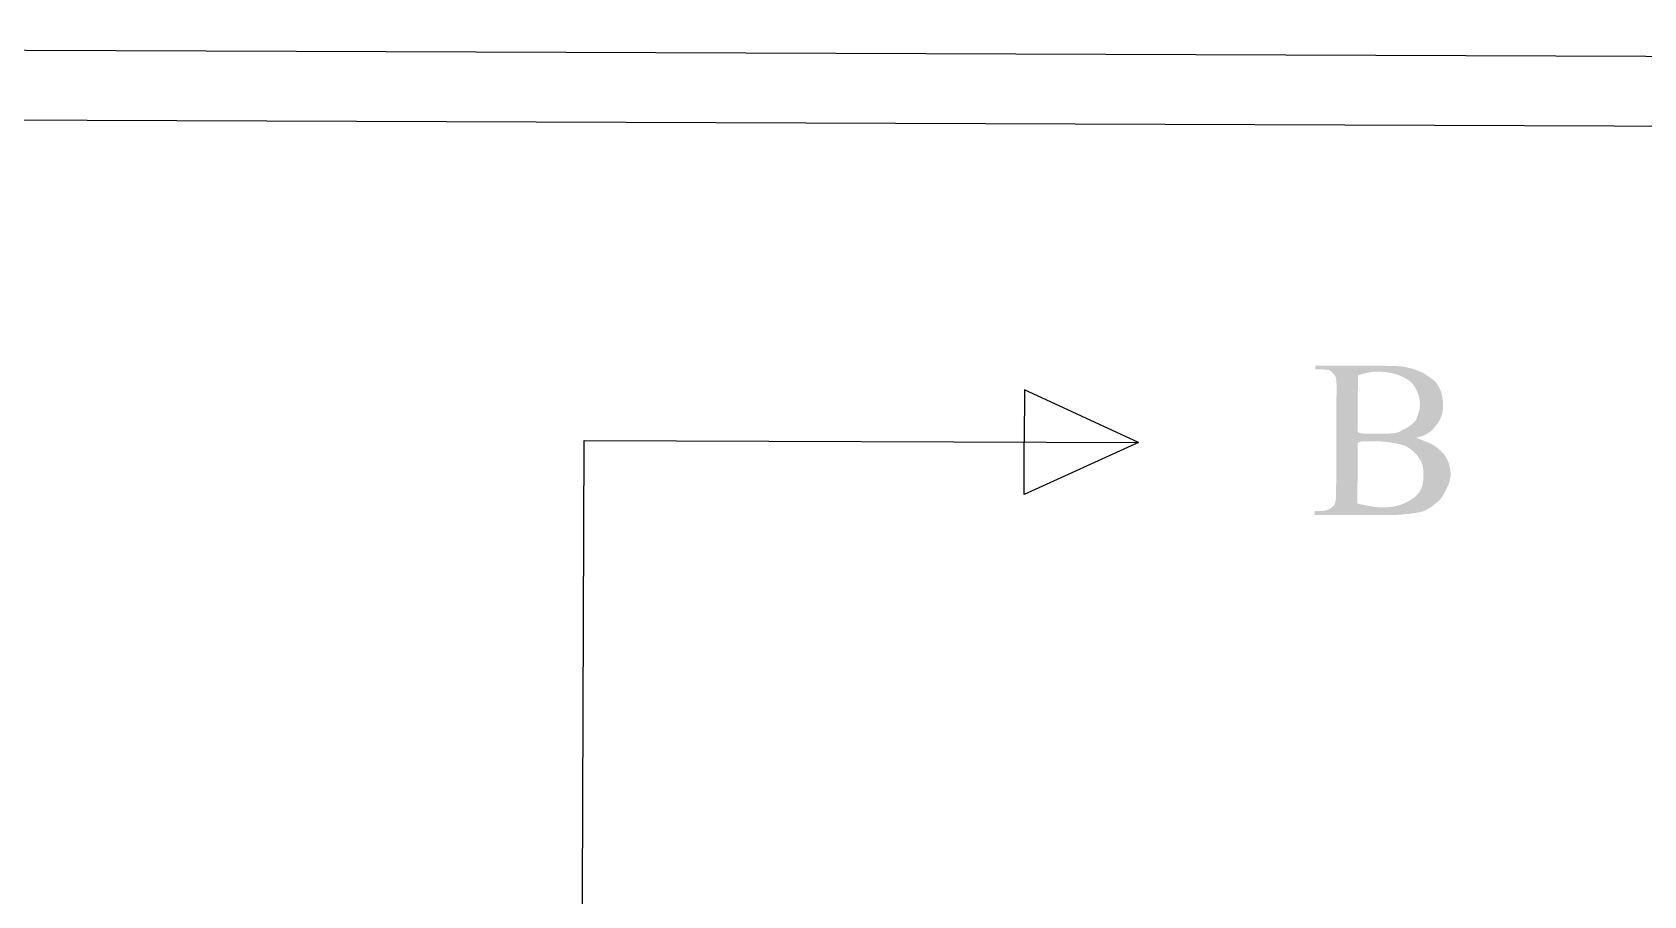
# Model space of a CAD drawing. Header units: millimetres. Extents: x -125 to 146, y -26 to 163.
# Drawn here: x -15.68 to 19.56, y 143.74 to 162.62 of the extents above; entities that cross this region are included whole.
import ezdxf
from ezdxf.xclip import XClip

# ---------------------------------------------------------------- set-up
doc = ezdxf.new("R2010")
doc.units = ezdxf.units.MM
doc.header["$MEASUREMENT"] = 0
doc.header["$XCLIPFRAME"] = 0
doc.layers.get('0').update_dxf_attribs({"color": 255, "linetype": 'CONTINUOUS'})

# ---------------------------------------------------------------- blocks, each defined once
blk = doc.blocks.new('MF3276_2')
at = {"color": 7, "linetype": 'Continuous', "lineweight": 25, "true_color": 0x000007}
blk.add_lwpolyline([(11.099, 269.319), (11.099, -7.784), (199.197, -7.784), (199.197, 269.319)], close=True, dxfattribs=at)

msp = doc.modelspace()

# ---------------------------------------------------------------- hatches: boundary and pattern name
at = {"true_color": 0x000007}
h = msp.add_hatch(color=7, dxfattribs=at)
h.paths.add_polyline_path([(14.579, 153.757), (14.605, 153.747), (14.631, 153.737), (14.656, 153.727), (14.681, 153.717), (14.705, 153.708), (14.729, 153.699), (14.753, 153.69), (14.776, 153.681), (14.799, 153.672), (14.821, 153.663), (14.843, 153.654), (14.864, 153.645), (14.885, 153.636), (14.906, 153.626), (14.926, 153.616), (14.945, 153.605), (14.964, 153.594), (14.983, 153.583), (15.001, 153.571), (15.019, 153.559), (15.036, 153.545), (15.053, 153.531), (15.07, 153.517), (15.086, 153.501), (15.107, 153.485), (15.126, 153.468), (15.145, 153.45), (15.163, 153.431), (15.18, 153.411), (15.197, 153.391), (15.212, 153.37), (15.226, 153.349), (15.24, 153.326), (15.253, 153.304), (15.265, 153.281), (15.275, 153.257), (15.286, 153.233), (15.295, 153.208), (15.303, 153.183), (15.31, 153.158), (15.317, 153.132), (15.323, 153.106), (15.327, 153.08), (15.331, 153.054), (15.334, 153.027), (15.336, 153.001), (15.338, 152.974), (15.338, 152.947), (15.337, 152.926), (15.336, 152.906), (15.334, 152.886), (15.331, 152.866), (15.327, 152.846), (15.323, 152.827), (15.318, 152.808), (15.312, 152.789), (15.306, 152.77), (15.299, 152.752), (15.292, 152.733), (15.284, 152.715), (15.276, 152.696), (15.267, 152.678), (15.258, 152.659), (15.249, 152.64), (15.239, 152.622), (15.229, 152.602), (15.219, 152.583), (15.209, 152.564), (15.199, 152.544), (15.188, 152.524), (15.177, 152.503), (15.167, 152.482), (15.156, 152.467), (15.144, 152.451), (15.131, 152.435), (15.118, 152.419), (15.103, 152.404), (15.088, 152.388), (15.073, 152.373), (15.057, 152.357), (15.04, 152.342), (15.022, 152.327), (15.005, 152.312), (14.986, 152.298), (14.967, 152.283), (14.948, 152.269), (14.929, 152.255), (14.909, 152.242), (14.889, 152.229), (14.868, 152.216), (14.847, 152.203), (14.827, 152.191), (14.806, 152.179), (14.785, 152.167), (14.763, 152.156), (14.742, 152.145), (14.72, 152.14), (14.697, 152.135), (14.673, 152.13), (14.647, 152.125), (14.62, 152.12), (14.592, 152.115), (14.563, 152.11), (14.532, 152.105), (14.5, 152.101), (14.467, 152.096), (14.433, 152.092), (14.398, 152.088), (14.362, 152.085), (14.324, 152.081), (14.286, 152.078), (14.246, 152.075), (14.206, 152.072), (14.164, 152.07), (14.122, 152.068), (14.078, 152.066), (14.034, 152.065), (13.989, 152.064), (13.942, 152.064), (13.895, 152.064), (12.369, 152.069), (12.369, 152.154), (12.496, 152.154), (12.512, 152.154), (12.527, 152.154), (12.542, 152.155), (12.556, 152.157), (12.57, 152.159), (12.584, 152.161), (12.597, 152.164), (12.61, 152.167), (12.623, 152.171), (12.636, 152.175), (12.648, 152.18), (12.66, 152.185), (12.672, 152.19), (12.684, 152.196), (12.695, 152.202), (12.706, 152.209), (12.717, 152.216), (12.728, 152.224), (12.739, 152.232), (12.75, 152.241), (12.761, 152.25), (12.771, 152.259), (12.782, 152.269), (12.793, 152.279), (12.798, 152.29), (12.803, 152.301), (12.807, 152.311), (12.811, 152.322), (12.814, 152.333), (12.817, 152.345), (12.82, 152.357), (12.823, 152.369), (12.825, 152.381), (12.827, 152.394), (12.829, 152.408), (12.83, 152.422), (12.832, 152.437), (12.833, 152.453), (12.834, 152.469), (12.834, 152.486), (12.835, 152.504), (12.835, 152.523), (12.836, 152.543), (12.836, 152.564), (12.836, 152.587), (12.836, 152.61), (12.836, 152.634), (12.836, 152.66), (12.844, 154.782), (12.844, 154.808), (12.844, 154.833), (12.844, 154.858), (12.844, 154.881), (12.844, 154.904), (12.844, 154.925), (12.843, 154.946), (12.842, 154.966), (12.841, 154.985), (12.839, 155.003), (12.837, 155.02), (12.835, 155.036), (12.832, 155.052), (12.829, 155.066), (12.825, 155.08), (12.82, 155.093), (12.815, 155.105), (12.81, 155.116), (12.804, 155.126), (12.797, 155.135), (12.789, 155.144), (12.78, 155.151), (12.771, 155.158), (12.761, 155.164), (12.756, 155.174), (12.75, 155.183), (12.743, 155.192), (12.736, 155.199), (12.729, 155.206), (12.722, 155.213), (12.713, 155.218), (12.705, 155.223), (12.696, 155.228), (12.686, 155.232), (12.676, 155.235), (12.666, 155.238), (12.655, 155.24), (12.644, 155.243), (12.632, 155.244), (12.62, 155.246), (12.608, 155.247), (12.595, 155.248), (12.581, 155.248), (12.567, 155.249), (12.553, 155.249), (12.538, 155.249), (12.523, 155.249), (12.507, 155.249), (12.38, 155.25), (12.381, 155.334), (13.78, 155.329), (13.817, 155.329), (13.853, 155.329), (13.887, 155.329), (13.921, 155.328), (13.954, 155.328), (13.987, 155.328), (14.018, 155.327), (14.048, 155.327), (14.078, 155.326), (14.107, 155.325), (14.134, 155.324), (14.161, 155.322), (14.187, 155.321), (14.212, 155.319), (14.237, 155.317), (14.26, 155.315), (14.283, 155.312), (14.304, 155.309), (14.325, 155.306), (14.345, 155.303), (14.364, 155.299), (14.382, 155.294), (14.399, 155.29), (14.415, 155.284), (14.446, 155.279), (14.477, 155.272), (14.507, 155.264), (14.535, 155.256), (14.564, 155.247), (14.591, 155.237), (14.618, 155.227), (14.644, 155.216), (14.669, 155.205), (14.694, 155.193), (14.719, 155.18), (14.743, 155.167), (14.766, 155.153), (14.789, 155.139), (14.812, 155.125), (14.835, 155.11), (14.857, 155.095), (14.879, 155.08), (14.9, 155.065), (14.922, 155.049), (14.943, 155.034), (14.964, 155.018), (14.986, 155.002), (15.007, 154.986), (15.022, 154.965), (15.037, 154.943), (15.05, 154.922), (15.063, 154.901), (15.075, 154.88), (15.086, 154.858), (15.097, 154.837), (15.106, 154.816), (15.115, 154.794), (15.124, 154.773), (15.131, 154.751), (15.138, 154.73), (15.144, 154.709), (15.15, 154.687), (15.155, 154.666), (15.159, 154.645), (15.163, 154.623), (15.166, 154.602), (15.169, 154.581), (15.171, 154.56), (15.172, 154.538), (15.173, 154.517), (15.174, 154.496), (15.174, 154.475), (15.174, 154.453), (15.173, 154.432), (15.172, 154.411), (15.17, 154.39), (15.168, 154.369), (15.165, 154.348), (15.162, 154.328), (15.158, 154.307), (15.153, 154.286), (15.148, 154.266), (15.143, 154.246), (15.136, 154.226), (15.129, 154.206), (15.121, 154.187), (15.113, 154.168), (15.104, 154.149), (15.094, 154.13), (15.084, 154.112), (15.072, 154.094), (15.06, 154.076), (15.047, 154.059), (15.033, 154.042), (15.019, 154.026), (15.003, 154.01), (14.992, 153.994), (14.981, 153.979), (14.969, 153.964), (14.957, 153.95), (14.944, 153.936), (14.931, 153.923), (14.917, 153.91), (14.902, 153.897), (14.887, 153.885), (14.872, 153.873), (14.855, 153.862), (14.838, 153.851), (14.821, 153.841), (14.803, 153.831), (14.784, 153.822), (14.764, 153.813), (14.744, 153.804), (14.723, 153.796), (14.701, 153.789), (14.678, 153.781), (14.654, 153.775), (14.63, 153.768), (14.605, 153.763)])
h.paths.add_polyline_path([(13.307, 153.889), (13.312, 153.884), (13.318, 153.879), (13.324, 153.875), (13.331, 153.871), (13.338, 153.867), (13.346, 153.864), (13.353, 153.861), (13.361, 153.859), (13.37, 153.857), (13.378, 153.855), (13.387, 153.853), (13.396, 153.851), (13.406, 153.85), (13.415, 153.849), (13.425, 153.848), (13.435, 153.848), (13.445, 153.847), (13.455, 153.847), (13.466, 153.846), (13.476, 153.846), (13.487, 153.846), (13.497, 153.846), (13.508, 153.846), (13.518, 153.846), (13.529, 153.846), (13.539, 153.846), (13.55, 153.846), (13.561, 153.846), (13.571, 153.846), (13.582, 153.846), (13.593, 153.845), (13.604, 153.845), (13.614, 153.845), (13.625, 153.845), (13.636, 153.845), (13.646, 153.845), (13.657, 153.845), (13.668, 153.845), (13.679, 153.845), (13.689, 153.845), (13.7, 153.845), (13.711, 153.845), (13.722, 153.845), (13.732, 153.845), (13.743, 153.845), (13.754, 153.845), (13.764, 153.845), (13.775, 153.845), (13.801, 153.845), (13.828, 153.845), (13.854, 153.845), (13.88, 153.845), (13.906, 153.845), (13.932, 153.846), (13.957, 153.846), (13.982, 153.847), (14.006, 153.848), (14.03, 153.85), (14.054, 153.852), (14.076, 153.854), (14.099, 153.857), (14.12, 153.86), (14.141, 153.864), (14.161, 153.868), (14.18, 153.873), (14.198, 153.879), (14.215, 153.885), (14.231, 153.892), (14.246, 153.9), (14.259, 153.908), (14.272, 153.917), (14.283, 153.928), (14.299, 153.933), (14.314, 153.939), (14.329, 153.945), (14.343, 153.952), (14.357, 153.959), (14.371, 153.966), (14.385, 153.974), (14.398, 153.982), (14.411, 153.99), (14.423, 153.999), (14.435, 154.008), (14.448, 154.017), (14.459, 154.026), (14.471, 154.036), (14.482, 154.046), (14.494, 154.055), (14.505, 154.065), (14.516, 154.076), (14.527, 154.086), (14.538, 154.096), (14.548, 154.107), (14.559, 154.117), (14.57, 154.128), (14.58, 154.138), (14.586, 154.154), (14.591, 154.169), (14.596, 154.184), (14.601, 154.198), (14.607, 154.213), (14.612, 154.227), (14.617, 154.24), (14.621, 154.254), (14.626, 154.267), (14.631, 154.281), (14.635, 154.294), (14.639, 154.307), (14.643, 154.321), (14.647, 154.334), (14.65, 154.347), (14.653, 154.361), (14.656, 154.374), (14.659, 154.388), (14.661, 154.402), (14.663, 154.416), (14.664, 154.431), (14.665, 154.446), (14.666, 154.461), (14.666, 154.477), (14.666, 154.503), (14.665, 154.529), (14.663, 154.555), (14.66, 154.58), (14.656, 154.605), (14.652, 154.629), (14.646, 154.653), (14.64, 154.676), (14.633, 154.699), (14.626, 154.721), (14.618, 154.743), (14.609, 154.765), (14.6, 154.786), (14.589, 154.806), (14.579, 154.827), (14.567, 154.846), (14.555, 154.866), (14.543, 154.884), (14.53, 154.903), (14.516, 154.921), (14.502, 154.938), (14.487, 154.955), (14.472, 154.972), (14.456, 154.988), (14.435, 155.004), (14.412, 155.019), (14.389, 155.034), (14.365, 155.048), (14.34, 155.062), (14.314, 155.075), (14.288, 155.088), (14.261, 155.1), (14.233, 155.112), (14.204, 155.123), (14.175, 155.133), (14.145, 155.143), (14.114, 155.152), (14.083, 155.16), (14.051, 155.168), (14.018, 155.175), (13.985, 155.181), (13.951, 155.186), (13.917, 155.191), (13.882, 155.195), (13.847, 155.198), (13.811, 155.2), (13.774, 155.202), (13.738, 155.202), (13.721, 155.202), (13.704, 155.202), (13.687, 155.201), (13.67, 155.199), (13.652, 155.197), (13.634, 155.195), (13.616, 155.193), (13.598, 155.19), (13.579, 155.187), (13.561, 155.184), (13.542, 155.18), (13.523, 155.177), (13.505, 155.173), (13.486, 155.168), (13.468, 155.164), (13.449, 155.159), (13.431, 155.155), (13.413, 155.15), (13.395, 155.145), (13.378, 155.14), (13.361, 155.135), (13.344, 155.13), (13.327, 155.124), (13.311, 155.119)])
h.paths.add_polyline_path([(13.301, 152.32), (13.322, 152.315), (13.344, 152.309), (13.366, 152.304), (13.389, 152.299), (13.412, 152.293), (13.435, 152.288), (13.458, 152.283), (13.482, 152.278), (13.505, 152.274), (13.529, 152.269), (13.553, 152.265), (13.577, 152.261), (13.601, 152.257), (13.625, 152.253), (13.649, 152.25), (13.673, 152.246), (13.696, 152.244), (13.72, 152.241), (13.743, 152.239), (13.766, 152.237), (13.788, 152.235), (13.81, 152.234), (13.832, 152.233), (13.854, 152.233), (13.89, 152.233), (13.926, 152.235), (13.961, 152.237), (13.995, 152.24), (14.028, 152.243), (14.061, 152.248), (14.092, 152.253), (14.123, 152.259), (14.154, 152.266), (14.183, 152.273), (14.212, 152.281), (14.24, 152.29), (14.268, 152.299), (14.294, 152.31), (14.321, 152.32), (14.346, 152.332), (14.371, 152.344), (14.396, 152.356), (14.42, 152.369), (14.443, 152.383), (14.466, 152.397), (14.488, 152.412), (14.51, 152.427), (14.532, 152.442), (14.552, 152.458), (14.571, 152.475), (14.59, 152.492), (14.606, 152.509), (14.622, 152.527), (14.637, 152.544), (14.65, 152.563), (14.662, 152.581), (14.674, 152.6), (14.684, 152.62), (14.693, 152.639), (14.702, 152.659), (14.709, 152.679), (14.716, 152.699), (14.722, 152.719), (14.727, 152.74), (14.732, 152.76), (14.735, 152.781), (14.738, 152.802), (14.741, 152.823), (14.743, 152.844), (14.744, 152.865), (14.745, 152.886), (14.745, 152.907), (14.745, 152.923), (14.745, 152.939), (14.745, 152.955), (14.745, 152.971), (14.745, 152.987), (14.744, 153.003), (14.743, 153.019), (14.742, 153.035), (14.741, 153.051), (14.739, 153.067), (14.738, 153.083), (14.735, 153.099), (14.732, 153.115), (14.729, 153.131), (14.725, 153.147), (14.721, 153.163), (14.716, 153.179), (14.71, 153.195), (14.704, 153.211), (14.697, 153.227), (14.69, 153.243), (14.681, 153.259), (14.672, 153.275), (14.662, 153.291), (14.651, 153.307), (14.641, 153.322), (14.63, 153.337), (14.619, 153.352), (14.608, 153.366), (14.597, 153.379), (14.586, 153.393), (14.574, 153.406), (14.563, 153.419), (14.55, 153.431), (14.538, 153.444), (14.525, 153.456), (14.511, 153.468), (14.498, 153.479), (14.483, 153.491), (14.468, 153.502), (14.453, 153.513), (14.436, 153.524), (14.42, 153.535), (14.402, 153.546), (14.384, 153.557), (14.365, 153.567), (14.345, 153.578), (14.324, 153.589), (14.303, 153.594), (14.282, 153.599), (14.261, 153.605), (14.239, 153.61), (14.218, 153.615), (14.196, 153.62), (14.174, 153.625), (14.152, 153.63), (14.129, 153.635), (14.107, 153.639), (14.083, 153.644), (14.06, 153.648), (14.036, 153.652), (14.011, 153.656), (13.986, 153.659), (13.961, 153.662), (13.935, 153.665), (13.908, 153.668), (13.88, 153.67), (13.852, 153.672), (13.823, 153.673), (13.794, 153.675), (13.763, 153.675), (13.732, 153.676), (13.721, 153.676), (13.71, 153.676), (13.699, 153.676), (13.688, 153.676), (13.678, 153.676), (13.667, 153.676), (13.656, 153.676), (13.645, 153.676), (13.635, 153.676), (13.624, 153.676), (13.613, 153.676), (13.603, 153.676), (13.592, 153.676), (13.581, 153.676), (13.571, 153.676), (13.56, 153.676), (13.549, 153.676), (13.539, 153.676), (13.528, 153.676), (13.518, 153.676), (13.507, 153.676), (13.496, 153.677), (13.486, 153.677), (13.475, 153.677), (13.465, 153.677), (13.455, 153.677), (13.445, 153.677), (13.436, 153.677), (13.427, 153.676), (13.419, 153.676), (13.411, 153.676), (13.403, 153.675), (13.396, 153.675), (13.388, 153.674), (13.381, 153.673), (13.375, 153.672), (13.368, 153.67), (13.362, 153.669), (13.356, 153.667), (13.35, 153.665), (13.344, 153.662), (13.338, 153.659), (13.333, 153.656), (13.327, 153.653), (13.322, 153.649), (13.316, 153.645), (13.311, 153.64), (13.306, 153.635)])

# ---------------------------------------------------------------- linework, layer by layer
at = {"color": 7, "linetype": 'Continuous', "lineweight": 25, "true_color": 0x000007}
for points in [[(89.624, 160.306), (-122.507, 161.09), (-123.192, -23.953), (88.939, -24.737)], [(-4.205, -8.79), (-3.604, 153.697), (8.517, 153.653), (6.021, 154.807), (6.016, 153.662)], [(8.517, 153.653), (6.012, 152.516), (6.016, 153.662)]]:
    msp.add_lwpolyline(points, dxfattribs=at)

# ---------------------------------------------------------------- block references
at = {"color": 7, "true_color": 0xffffff}
ref = msp.add_blockref('MF3276_2', (144.555, -37.569), dxfattribs=dict(at, rotation=89.78812348408282))
XClip(ref).set_block_clipping_path([(10.921999677, 269.4940003633), (199.4323359172, 269.4940003633), (199.4314651163, -0.2354814323), (10.921999677, 0)])

doc.saveas('drawing.dxf')
